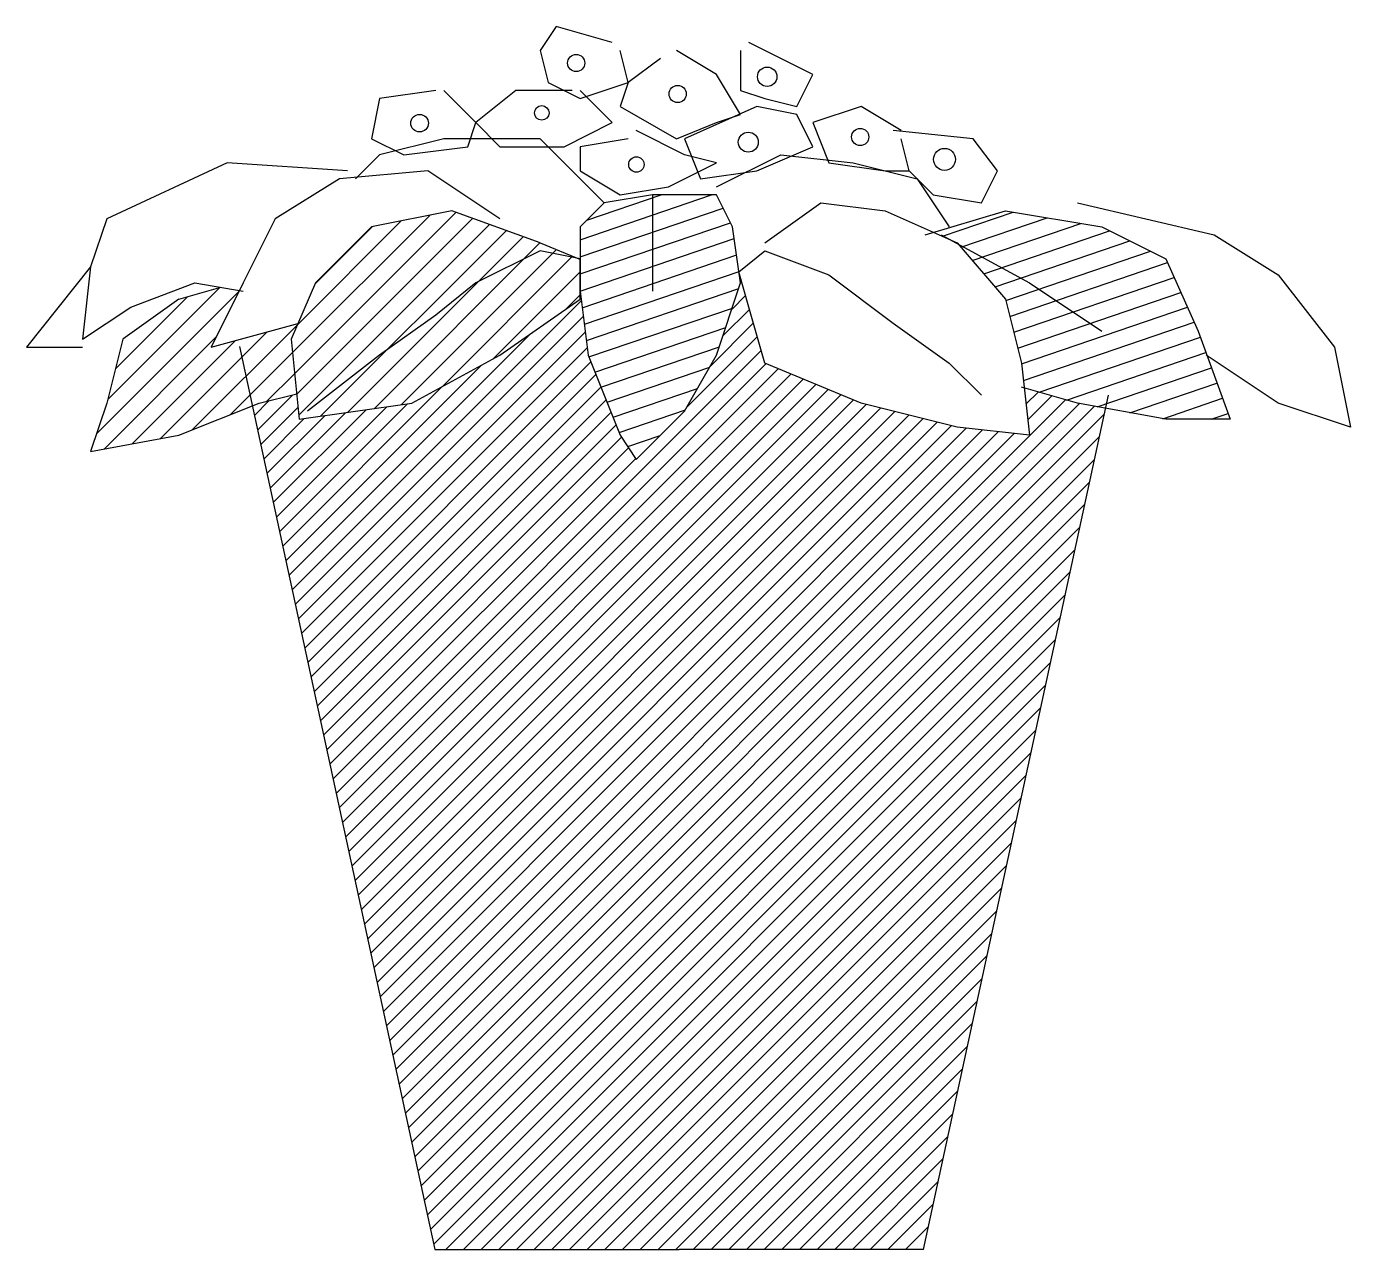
# Model space of a CAD drawing. Extents: x -29 to 75, y 16 to 65.
# Drawn here: x 14.625 to 14.7574, y 17.792 to 17.9143 of the extents above; entities that cross this region are included whole.
import ezdxf

# ---------------------------------------------------------------- set-up
doc = ezdxf.new("R2010")
doc.units = 0
doc.header["$MEASUREMENT"] = 0
doc.layers.get('0').update_dxf_attribs({"linetype": 'CONTINUOUS'})
for name, color, linetype in [('CORTETERRA', 244, 'CONTINUOUS'), ('VEGETAÇÃO', 92, 'CONTINUOUS'), ('VISTAL', 30, 'CONTINUOUS')]:
    doc.layers.add(name, color=color, linetype=linetype)

# ---------------------------------------------------------------- blocks, each defined once
blk = doc.blocks.new('*X75')
at = {"color": 0, "linetype": 'Continuous'}
for p, q in [((32.97623, 16.75343), (32.98677, 16.76397)), ((32.97639, 16.75182), (32.98877, 16.7642)), ((32.97655, 16.75022), (32.99007, 16.76373)), ((32.97662, 16.75559), (32.98456, 16.76353)), ((32.97671, 16.74861), (32.99136, 16.76326)), ((32.97794, 16.75868), (32.98235, 16.76309)), ((32.97838, 16.74852), (32.99266, 16.76279)), ((32.98045, 16.74881), (32.99396, 16.76232)), ((32.98251, 16.7491), (32.99525, 16.76185)), ((32.98457, 16.7494), (32.99651, 16.76133)), ((32.98773, 16.75079), (32.99776, 16.76082)), ((32.99162, 16.75291), (32.99835, 16.75964)), ((32.96116, 16.7472), (32.97213, 16.75817)), ((32.96201, 16.74982), (32.9706, 16.75841)), ((32.99721, 16.75674), (32.99835, 16.75787)), ((32.9626, 16.75217), (32.96814, 16.75771)), ((32.96605, 16.74679), (32.97427, 16.75501)), ((32.96847, 16.74744), (32.97662, 16.75559)), ((32.96173, 16.746), (32.97035, 16.75463)), ((32.96389, 16.7464), (32.97184, 16.75434)), ((32.97142, 16.74862), (32.97623, 16.75343)), ((32.97422, 16.74966), (32.97639, 16.75182))]:
    blk.add_line(p, q, dxfattribs=at)
blk = doc.blocks.new('*X77')
at = {"color": 0, "linetype": 'Continuous'}
for p, q in [((33.16665, 16.75384), (33.17979, 16.75832)), ((33.16732, 16.75579), (33.17475, 16.75832)), ((33.16665, 16.75212), (33.18095, 16.757)), ((33.20287, 16.75418), (33.20994, 16.75659)), ((33.20472, 16.75309), (33.21333, 16.75603)), ((33.16665, 16.75041), (33.18169, 16.75554)), ((33.20586, 16.75176), (33.21671, 16.75546)), ((33.207, 16.75044), (33.21958, 16.75473)), ((33.16665, 16.74869), (33.18206, 16.75395)), ((33.20814, 16.74911), (33.22162, 16.75371)), ((33.16686, 16.74704), (33.1823, 16.75231)), ((33.20921, 16.74776), (33.22367, 16.75269)), ((33.16707, 16.7454), (33.18253, 16.75067)), ((33.20961, 16.74617), (33.22538, 16.75156)), ((33.21001, 16.74459), (33.22605, 16.75006)), ((33.16727, 16.74375), (33.18251, 16.74895)), ((33.2104, 16.74301), (33.22671, 16.74857)), ((33.16752, 16.74212), (33.18187, 16.74701)), ((33.21079, 16.74143), (33.22737, 16.74708)), ((33.16813, 16.74061), (33.18122, 16.74507)), ((33.21097, 16.73977), (33.22804, 16.74559)), ((33.21253, 16.73859), (33.22866, 16.74409)), ((33.16873, 16.7391), (33.18058, 16.74314)), ((33.21527, 16.7378), (33.22921, 16.74256)), ((33.16934, 16.73759), (33.17961, 16.74109)), ((33.21833, 16.73713), (33.22977, 16.74103)), ((33.16994, 16.73608), (33.17839, 16.73896)), ((33.22161, 16.73653), (33.23032, 16.73951)), ((33.2249, 16.73594), (33.23088, 16.73798)), ((33.17055, 16.73457), (33.17717, 16.73682)), ((33.22975, 16.73588), (33.23144, 16.73645)), ((33.17142, 16.73315), (33.17465, 16.73425))]:
    blk.add_line(p, q, dxfattribs=at)
blk = doc.blocks.new('*X78')
at = {"color": 0, "linetype": 'Continuous'}
for p, q in [((33.1827, 16.74953), (33.1828, 16.74963)), ((33.13785, 16.71883), (33.16677, 16.74775)), ((33.18183, 16.7469), (33.18318, 16.74825)), ((33.18095, 16.74425), (33.18357, 16.74687)), ((33.13816, 16.71737), (33.16697, 16.74618)), ((33.17968, 16.74121), (33.18396, 16.7455)), ((33.13753, 16.72028), (33.16166, 16.74441)), ((33.13848, 16.71592), (33.16716, 16.74461)), ((33.17731, 16.73708), (33.18435, 16.74412)), ((33.13879, 16.71447), (33.16736, 16.74304)), ((33.14194, 16.69993), (33.18475, 16.74275)), ((33.13722, 16.72173), (33.15675, 16.74127)), ((33.1391, 16.71301), (33.16772, 16.74163)), ((33.14225, 16.69848), (33.18521, 16.74144)), ((33.13942, 16.71156), (33.16822, 16.74037)), ((33.14256, 16.69703), (33.18646, 16.74092)), ((33.14288, 16.69558), (33.18771, 16.7404)), ((33.14319, 16.69412), (33.18896, 16.73989)), ((33.1369, 16.72319), (33.15286, 16.73915)), ((33.13973, 16.71011), (33.16873, 16.7391)), ((33.14351, 16.69267), (33.1902, 16.73937)), ((33.14382, 16.69122), (33.19145, 16.73885)), ((33.21124, 16.73742), (33.21243, 16.73861)), ((33.13407, 16.73627), (33.13553, 16.73772)), ((33.13439, 16.73481), (33.13789, 16.73831)), ((33.1347, 16.73336), (33.13845, 16.7371)), ((33.13627, 16.72609), (33.1473, 16.73712)), ((33.13659, 16.72464), (33.14937, 16.73742)), ((33.14005, 16.70865), (33.16924, 16.73784)), ((33.14414, 16.68976), (33.1927, 16.73833)), ((33.14445, 16.68831), (33.19395, 16.73781)), ((33.14477, 16.68686), (33.19526, 16.73735)), ((33.14823, 16.67087), (33.21518, 16.73783)), ((33.14854, 16.66942), (33.21657, 16.73745)), ((33.14885, 16.66796), (33.21807, 16.73718)), ((33.21141, 16.73582), (33.21381, 16.73822)), ((33.13502, 16.73191), (33.13906, 16.73595)), ((33.13533, 16.73045), (33.14112, 16.73624)), ((33.13564, 16.729), (33.14318, 16.73653)), ((33.13596, 16.72755), (33.14524, 16.73683)), ((33.14036, 16.7072), (33.16974, 16.73658)), ((33.14508, 16.6854), (33.19667, 16.737)), ((33.1454, 16.68395), (33.19809, 16.73664)), ((33.14571, 16.6825), (33.1995, 16.73629)), ((33.14602, 16.68104), (33.20092, 16.73594)), ((33.14917, 16.66651), (33.21904, 16.73638)), ((33.14068, 16.70575), (33.17025, 16.73532)), ((33.14634, 16.67959), (33.20233, 16.73558)), ((33.14665, 16.67814), (33.20375, 16.73523)), ((33.14697, 16.67668), (33.20526, 16.73498)), ((33.14728, 16.67523), (33.20685, 16.7348)), ((33.1476, 16.67378), (33.20844, 16.73462)), ((33.14791, 16.67232), (33.21003, 16.73445)), ((33.14099, 16.70429), (33.17079, 16.73409)), ((33.14948, 16.66506), (33.21855, 16.73412)), ((33.14131, 16.70284), (33.17149, 16.73303)), ((33.14162, 16.70139), (33.1722, 16.73197)), ((33.1498, 16.6636), (33.21806, 16.73187)), ((33.15011, 16.66215), (33.21757, 16.72961)), ((33.15043, 16.6607), (33.21708, 16.72735)), ((33.15074, 16.65924), (33.2166, 16.7251)), ((33.15106, 16.65779), (33.21611, 16.72284)), ((33.15137, 16.65634), (33.21562, 16.72059)), ((33.15169, 16.65488), (33.21513, 16.71833)), ((33.152, 16.65343), (33.21464, 16.71607)), ((33.15321, 16.65288), (33.21415, 16.71382)), ((33.15498, 16.65288), (33.21367, 16.71156)), ((33.15675, 16.65288), (33.21318, 16.70931)), ((33.15852, 16.65288), (33.21269, 16.70705)), ((33.16029, 16.65288), (33.2122, 16.70479)), ((33.16205, 16.65288), (33.21171, 16.70254)), ((33.16382, 16.65288), (33.21122, 16.70028)), ((33.16559, 16.65288), (33.21074, 16.69803)), ((33.16736, 16.65288), (33.21025, 16.69577)), ((33.16912, 16.65288), (33.20976, 16.69351)), ((33.17089, 16.65288), (33.20927, 16.69126)), ((33.17266, 16.65288), (33.20878, 16.689)), ((33.17443, 16.65288), (33.2083, 16.68675)), ((33.1762, 16.65288), (33.20781, 16.68449)), ((33.17796, 16.65288), (33.20732, 16.68223)), ((33.17973, 16.65288), (33.20683, 16.67998)), ((33.1815, 16.65288), (33.20634, 16.67772)), ((33.18327, 16.65288), (33.20585, 16.67546)), ((33.18503, 16.65288), (33.20537, 16.67321)), ((33.1868, 16.65288), (33.20488, 16.67095)), ((33.18857, 16.65288), (33.20439, 16.6687)), ((33.19034, 16.65288), (33.2039, 16.66644)), ((33.19211, 16.65288), (33.20341, 16.66418)), ((33.19387, 16.65288), (33.20292, 16.66193)), ((33.19564, 16.65288), (33.20244, 16.65967)), ((33.19741, 16.65288), (33.20195, 16.65742)), ((33.19918, 16.65288), (33.20146, 16.65516)), ((33.20094, 16.65288), (33.20097, 16.6529))]:
    blk.add_line(p, q, dxfattribs=at)

msp = doc.modelspace()

# ---------------------------------------------------------------- linework, layer by layer
at = {"layer": 'VEGETAÇÃO', "linetype": 'Continuous'}
for p, q in [((14.67638, 17.89265), (14.68041, 17.89099)), ((14.64027, 17.88704), (14.64445, 17.88822))]:
    msp.add_line(p, q, dxfattribs=at)
at = {"layer": 'VEGETAÇÃO', "color": 190, "linetype": 'Continuous'}
for points in [[(14.6836, 17.91269), (14.67798, 17.9143), (14.67638, 17.91189), (14.67718, 17.90868), (14.68039, 17.90708), (14.6852, 17.90868), (14.6844, 17.91189)], [(14.68841, 17.91109), (14.6852, 17.90868), (14.6844, 17.90628), (14.69002, 17.90307), (14.69403, 17.90468), (14.69643, 17.90548), (14.69403, 17.90949), (14.69002, 17.91189)], [(14.69643, 17.91189), (14.69643, 17.90788), (14.69884, 17.90708), (14.70205, 17.90628), (14.70366, 17.90949), (14.69884, 17.91189), (14.69724, 17.91269)], [(14.66594, 17.90788), (14.66033, 17.90708), (14.65953, 17.90307), (14.66274, 17.90147), (14.66915, 17.90227), (14.66996, 17.90468), (14.66675, 17.90788)], [(14.67958, 17.90788), (14.67397, 17.90788), (14.66996, 17.90468), (14.67236, 17.90227), (14.67878, 17.90227), (14.6836, 17.90468), (14.68039, 17.90788)], [(14.69804, 17.90628), (14.69082, 17.90307), (14.69242, 17.89907), (14.69804, 17.89987), (14.70366, 17.90227), (14.70205, 17.90548), (14.69804, 17.90628)], [(14.71248, 17.90388), (14.70847, 17.90628), (14.70366, 17.90468), (14.70526, 17.90067), (14.71088, 17.89987), (14.71328, 17.89987), (14.71248, 17.90307)], [(14.6852, 17.90307), (14.68039, 17.90227), (14.68039, 17.89987), (14.6844, 17.89746), (14.68921, 17.89826), (14.69403, 17.90067), (14.69082, 17.90147), (14.686, 17.90388)], [(14.71328, 17.89987), (14.71569, 17.89746), (14.72051, 17.89666), (14.72211, 17.89987), (14.7197, 17.90307), (14.71168, 17.90388)]]:
    msp.add_lwpolyline(points, dxfattribs=at)
at = {"layer": 'VEGETAÇÃO', "linetype": 'Continuous'}
for points in [[(14.68279, 17.89666), (14.67638, 17.90307), (14.66675, 17.90307), (14.66033, 17.90147), (14.65792, 17.89907)], [(14.69403, 17.89826), (14.70045, 17.90147), (14.70767, 17.90067), (14.71409, 17.89907), (14.7173, 17.89426)], [(14.65712, 17.89987), (14.64508, 17.90067), (14.63305, 17.89506), (14.63144, 17.89025), (14.63064, 17.88303), (14.63545, 17.88624), (14.64187, 17.88865), (14.64669, 17.88784)], [(14.67236, 17.89506), (14.66514, 17.89987), (14.65632, 17.89907), (14.6499, 17.89506), (14.64669, 17.88865), (14.64348, 17.88223), (14.6523, 17.88464)], [(14.68761, 17.89746), (14.68279, 17.89666), (14.68039, 17.89426), (14.68039, 17.88784), (14.68119, 17.88143), (14.6844, 17.87342), (14.686, 17.87101), (14.69082, 17.87582), (14.69403, 17.88143), (14.69643, 17.88865), (14.69563, 17.89426), (14.69403, 17.89746), (14.68761, 17.89746), (14.68761, 17.88784)], [(14.67638, 17.89265), (14.66755, 17.89586), (14.65953, 17.89426), (14.65391, 17.88865), (14.6515, 17.88303), (14.6523, 17.87502), (14.66354, 17.87662), (14.67236, 17.88143), (14.68039, 17.88704), (14.68039, 17.89105), (14.67638, 17.89185), (14.66996, 17.88865), (14.66594, 17.88544), (14.66033, 17.88143), (14.65311, 17.87582)], [(14.69884, 17.89265), (14.70446, 17.89666), (14.71088, 17.89586), (14.7181, 17.89265), (14.72291, 17.88704), (14.72452, 17.88063), (14.72532, 17.87342), (14.7181, 17.87422), (14.70847, 17.87662), (14.69884, 17.88063), (14.69724, 17.88624), (14.69626, 17.88976), (14.69884, 17.89185), (14.70526, 17.88945), (14.71168, 17.88464), (14.7173, 17.88063), (14.72051, 17.87742)], [(14.71489, 17.89345), (14.72291, 17.89586), (14.73254, 17.89426), (14.73896, 17.89105), (14.74217, 17.88384), (14.74538, 17.87502), (14.73896, 17.87502), (14.73013, 17.87662), (14.72452, 17.87822)], [(14.73013, 17.89666), (14.74378, 17.89345), (14.75019, 17.88945), (14.75581, 17.88223), (14.75742, 17.87422), (14.75019, 17.87662), (14.74297, 17.88143)], [(14.71649, 17.89345), (14.72532, 17.88865), (14.73254, 17.88384)], [(14.63144, 17.89025), (14.62502, 17.88223), (14.63064, 17.88223)], [(14.64027, 17.88704), (14.63465, 17.88303), (14.63305, 17.87662), (14.63144, 17.87181), (14.64027, 17.87342), (14.64829, 17.87662), (14.65205, 17.87756)]]:
    msp.add_lwpolyline(points, dxfattribs=at)
at = {"layer": 'VEGETAÇÃO', "color": 40, "linetype": 'Continuous'}
for centre, radius in [((14.67999, 17.91064), 0.00086), ((14.69909, 17.90927), 0.000973), ((14.69014, 17.90755), 0.00086), ((14.67655, 17.90566), 0.00073), ((14.66433, 17.90463), 0.000878), ((14.6972, 17.90273), 0.001), ((14.70839, 17.90325), 0.00086), ((14.68601, 17.9005), 0.00077), ((14.71682, 17.90101), 0.0011)]:
    msp.add_circle(centre, radius, dxfattribs=at)
at = {"layer": 'VISTAL', "linetype": 'Continuous'}
for p, q in [((14.64632, 17.88229), (14.66586, 17.79202)), ((14.73319, 17.87745), (14.7147, 17.79202)), ((14.66586, 17.79202), (14.69028, 17.79202)), ((14.7147, 17.79202), (14.69028, 17.79202))]:
    msp.add_line(p, q, dxfattribs=at)

# ---------------------------------------------------------------- block references
at = {"layer": 'CORTETERRA', "color": 40, "linetype": 'Continuous'}
msp.add_blockref('*X78', (-18.48626, 1.13914), dxfattribs=at)
at = {"layer": 'VEGETAÇÃO', "linetype": 'Continuous'}
msp.add_blockref('*X77', (-18.48626, 1.13914), dxfattribs=at)
at = {"layer": 'VEGETAÇÃO', "linetype": 'Continuous', "xscale": 1.3, "yscale": 1.3, "zscale": 1.3}
msp.add_blockref('*X75', (-28.21746, -3.89775), dxfattribs=at)

doc.saveas('drawing.dxf')
